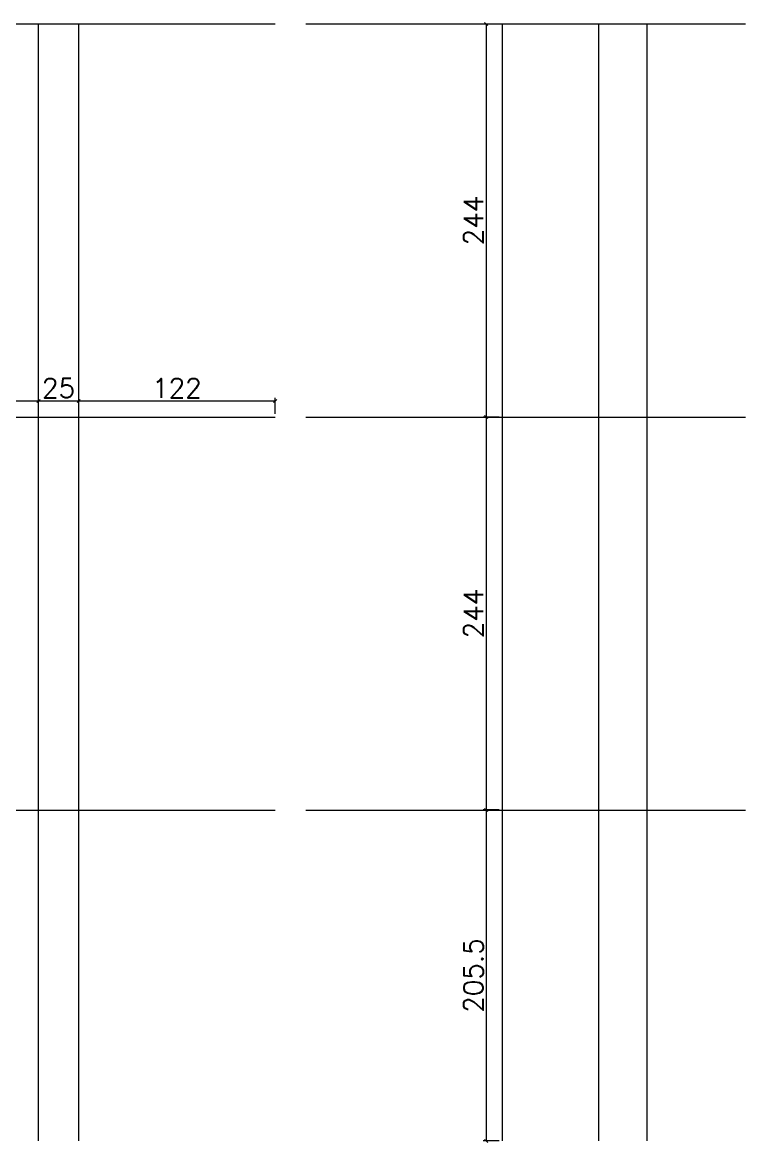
# Model space of a CAD drawing. Extents: x -40810 to 33675, y -2018 to 21213.
# Drawn here: x 14303 to 14752, y 15186 to 15882 of the extents above; entities that cross this region are included whole.
import ezdxf

# ---------------------------------------------------------------- set-up
doc = ezdxf.new("R2010")
doc.units = 0
doc.layers.get('0').update_dxf_attribs({"color": 1, "lineweight": 9})
doc.layers.add('P-NOTAS', color=7, linetype='Continuous')
doc.layers.add('Painéis', color=255, linetype='Continuous')
doc.styles.add('Romans', font='romans.shx', dxfattribs={"height": 12})
doc.dimstyles.new('cotas', dxfattribs={"dimtxt": 9, "dimasz": 2, "dimexe": 2, "dimexo": 2, "dimgap": 2, "dimtad": 1, "dimdec": 1, "dimzin": 12, "dimdsep": 46, "dimtxsty": 'Romans', "dimblk": 'OBLIQUE', "dimcen": 9, "dimclrd": 4, "dimclre": 4, "dimclrt": 240, "dimaunit": 1, "dimadec": 8, "dimazin": 3, "dimtfac": 1, "dimtdec": 1, "dimtix": 1, "dimtmove": 0, "dimatfit": 2, "dimldrblk": 'OBLIQUE', "dimfxl": 1, "dimtolj": 1, "dimtzin": 0, "dimlwd": -1, "dimlwe": -1, "dimarcsym": 0})

# ---------------------------------------------------------------- blocks, each defined once
blk = doc.blocks.new('_Oblique')
at = {"color": 0, "linetype": 'ByBlock', "lineweight": -2}
blk.add_line((-0.5, -0.5), (0.5, 0.5), dxfattribs=at)
blk = doc.blocks.new('*D3815')
at = {"layer": 'Defpoints', "color": 0, "linetype": 'Continuous', "ltscale": 30, "transparency": 16777216}
for p in [(14312.91, 15646.5), (14190.91, 15636.5), (14312.91, 15636.5)]:
    blk.add_point(p, dxfattribs=at)
at = {"layer": 'P-NOTAS', "color": 4, "linetype": 'Continuous', "ltscale": 30, "transparency": 16777216}
for p, q in [((14190.91, 15638.5), (14190.91, 15648.5)), ((14190.91, 15646.5), (14312.91, 15646.5)), ((14312.91, 15638.5), (14312.91, 15648.5))]:
    blk.add_line(p, q, dxfattribs=at)
at = {"layer": 'P-NOTAS', "color": 4, "linetype": 'Continuous', "ltscale": 30, "transparency": 16777216, "xscale": 2, "yscale": 2, "zscale": 2, "rotation": 180}
blk.add_blockref('_Oblique', (14190.91, 15646.5), dxfattribs=at)
at = {"layer": 'P-NOTAS', "color": 4, "linetype": 'Continuous', "ltscale": 30, "transparency": 16777216, "xscale": 2, "yscale": 2, "zscale": 2}
blk.add_blockref('_Oblique', (14312.91, 15646.5), dxfattribs=at)
at = {"layer": 'P-NOTAS', "color": 240, "linetype": 'Continuous', "ltscale": 30, "transparency": 16777216, "insert": (14251.91, 15654.5), "char_height": 12, "attachment_point": 5, "style": 'Romans'}
blk.add_mtext('\\A1;122', dxfattribs=at)
blk = doc.blocks.new('*D3816')
at = {"layer": 'Defpoints', "color": 0, "linetype": 'Continuous', "ltscale": 30, "transparency": 16777216}
for p in [(14337.91, 15646.5), (14312.91, 15636.5), (14337.91, 15636.5)]:
    blk.add_point(p, dxfattribs=at)
at = {"layer": 'P-NOTAS', "color": 4, "linetype": 'Continuous', "ltscale": 30, "transparency": 16777216}
for p, q in [((14312.91, 15638.5), (14312.91, 15648.5)), ((14312.91, 15646.5), (14337.91, 15646.5)), ((14337.91, 15638.5), (14337.91, 15648.5))]:
    blk.add_line(p, q, dxfattribs=at)
at = {"layer": 'P-NOTAS', "color": 4, "linetype": 'Continuous', "ltscale": 30, "transparency": 16777216, "xscale": 2, "yscale": 2, "zscale": 2, "rotation": 180}
blk.add_blockref('_Oblique', (14312.91, 15646.5), dxfattribs=at)
at = {"layer": 'P-NOTAS', "color": 4, "linetype": 'Continuous', "ltscale": 30, "transparency": 16777216, "xscale": 2, "yscale": 2, "zscale": 2}
blk.add_blockref('_Oblique', (14337.91, 15646.5), dxfattribs=at)
at = {"layer": 'P-NOTAS', "color": 240, "linetype": 'Continuous', "ltscale": 30, "transparency": 16777216, "insert": (14325.41, 15654.5), "char_height": 12, "attachment_point": 5, "style": 'Romans'}
blk.add_mtext('\\A1;25', dxfattribs=at)
blk = doc.blocks.new('*D3817')
at = {"layer": 'Defpoints', "color": 0, "linetype": 'Continuous', "ltscale": 30, "transparency": 16777216}
for p in [(14459.91, 15646.5), (14337.91, 15636.5), (14459.91, 15636.5)]:
    blk.add_point(p, dxfattribs=at)
at = {"layer": 'P-NOTAS', "color": 4, "linetype": 'Continuous', "ltscale": 30, "transparency": 16777216}
for p, q in [((14337.91, 15638.5), (14337.91, 15648.5)), ((14337.91, 15646.5), (14459.91, 15646.5)), ((14459.91, 15638.5), (14459.91, 15648.5))]:
    blk.add_line(p, q, dxfattribs=at)
at = {"layer": 'P-NOTAS', "color": 4, "linetype": 'Continuous', "ltscale": 30, "transparency": 16777216, "xscale": 2, "yscale": 2, "zscale": 2, "rotation": 180}
blk.add_blockref('_Oblique', (14337.91, 15646.5), dxfattribs=at)
at = {"layer": 'P-NOTAS', "color": 4, "linetype": 'Continuous', "ltscale": 30, "transparency": 16777216, "xscale": 2, "yscale": 2, "zscale": 2}
blk.add_blockref('_Oblique', (14459.91, 15646.5), dxfattribs=at)
at = {"layer": 'P-NOTAS', "color": 240, "linetype": 'Continuous', "ltscale": 30, "transparency": 16777216, "insert": (14398.91, 15654.5), "char_height": 12, "attachment_point": 5, "style": 'Romans'}
blk.add_mtext('\\A1;122', dxfattribs=at)
blk = doc.blocks.new('*D3821')
at = {"layer": 'Defpoints', "color": 0, "linetype": 'Continuous', "ltscale": 30, "transparency": 16777216}
for p in [(14600.93, 15880.53), (14590.93, 15636.53), (14600.93, 15636.53)]:
    blk.add_point(p, dxfattribs=at)
at = {"layer": 'P-NOTAS', "color": 4, "linetype": 'Continuous', "ltscale": 30, "transparency": 16777216}
for p, q in [((14598.93, 15880.53), (14588.93, 15880.53)), ((14590.93, 15880.53), (14590.93, 15636.53)), ((14598.93, 15636.53), (14588.93, 15636.53))]:
    blk.add_line(p, q, dxfattribs=at)
at = {"layer": 'P-NOTAS', "color": 4, "linetype": 'Continuous', "ltscale": 30, "transparency": 16777216, "xscale": 2, "yscale": 2, "zscale": 2}
for p, rotation in [((14590.93, 15880.53), 90), ((14590.93, 15636.53), 270)]:
    blk.add_blockref('_Oblique', p, dxfattribs=dict(at, rotation=rotation))
at = {"layer": 'P-NOTAS', "color": 240, "linetype": 'Continuous', "ltscale": 30, "transparency": 16777216, "insert": (14582.93, 15758.53), "char_height": 12, "attachment_point": 5, "rotation": 90, "style": 'Romans'}
blk.add_mtext('\\A1;244', dxfattribs=at)
blk = doc.blocks.new('*D3822')
at = {"layer": 'Defpoints', "color": 0, "linetype": 'Continuous', "ltscale": 30, "transparency": 16777216}
for p in [(14600.93, 15636.53), (14590.93, 15392.53), (14600.93, 15392.53)]:
    blk.add_point(p, dxfattribs=at)
at = {"layer": 'P-NOTAS', "color": 4, "linetype": 'Continuous', "ltscale": 30, "transparency": 16777216}
for p, q in [((14598.93, 15636.53), (14588.93, 15636.53)), ((14590.93, 15636.53), (14590.93, 15392.53)), ((14598.93, 15392.53), (14588.93, 15392.53))]:
    blk.add_line(p, q, dxfattribs=at)
at = {"layer": 'P-NOTAS', "color": 4, "linetype": 'Continuous', "ltscale": 30, "transparency": 16777216, "xscale": 2, "yscale": 2, "zscale": 2}
for p, rotation in [((14590.93, 15636.53), 90), ((14590.93, 15392.53), 270)]:
    blk.add_blockref('_Oblique', p, dxfattribs=dict(at, rotation=rotation))
at = {"layer": 'P-NOTAS', "color": 240, "linetype": 'Continuous', "ltscale": 30, "transparency": 16777216, "insert": (14582.93, 15514.53), "char_height": 12, "attachment_point": 5, "rotation": 90, "style": 'Romans'}
blk.add_mtext('\\A1;244', dxfattribs=at)
blk = doc.blocks.new('*D3823')
at = {"layer": 'Defpoints', "color": 0, "linetype": 'Continuous', "ltscale": 30, "transparency": 16777216}
for p in [(14600.93, 15392.53), (14590.93, 15187.03), (14600.93, 15187.03)]:
    blk.add_point(p, dxfattribs=at)
at = {"layer": 'P-NOTAS', "color": 4, "linetype": 'Continuous', "ltscale": 30, "transparency": 16777216}
for p, q in [((14598.93, 15392.53), (14588.93, 15392.53)), ((14590.93, 15392.53), (14590.93, 15187.03)), ((14598.93, 15187.03), (14588.93, 15187.03))]:
    blk.add_line(p, q, dxfattribs=at)
at = {"layer": 'P-NOTAS', "color": 4, "linetype": 'Continuous', "ltscale": 30, "transparency": 16777216, "xscale": 2, "yscale": 2, "zscale": 2}
for p, rotation in [((14590.93, 15392.53), 90), ((14590.93, 15187.03), 270)]:
    blk.add_blockref('_Oblique', p, dxfattribs=dict(at, rotation=rotation))
at = {"layer": 'P-NOTAS', "color": 240, "linetype": 'Continuous', "ltscale": 30, "transparency": 16777216, "insert": (14582.93, 15289.78), "char_height": 12, "attachment_point": 5, "rotation": 90, "style": 'Romans'}
blk.add_mtext('\\A1;205.5', dxfattribs=at)
blk = doc.blocks.new('*D6353')
at = {"layer": 'Defpoints', "color": 0, "ltscale": 30, "transparency": 16777216}
for p in [(14312.91, 15646.5), (14190.91, 15636.5), (14312.91, 15636.5)]:
    blk.add_point(p, dxfattribs=at)
at = {"layer": 'P-NOTAS', "color": 4, "ltscale": 30, "transparency": 16777216}
for p, q in [((14190.91, 15638.5), (14190.91, 15648.5)), ((14190.91, 15646.5), (14312.91, 15646.5)), ((14312.91, 15638.5), (14312.91, 15648.5))]:
    blk.add_line(p, q, dxfattribs=at)
at = {"layer": 'P-NOTAS', "color": 4, "ltscale": 30, "transparency": 16777216, "xscale": 2, "yscale": 2, "zscale": 2, "rotation": 180}
blk.add_blockref('_Oblique', (14190.91, 15646.5), dxfattribs=at)
at = {"layer": 'P-NOTAS', "color": 4, "ltscale": 30, "transparency": 16777216, "xscale": 2, "yscale": 2, "zscale": 2}
blk.add_blockref('_Oblique', (14312.91, 15646.5), dxfattribs=at)
at = {"layer": 'P-NOTAS', "color": 240, "ltscale": 30, "transparency": 16777216, "insert": (14251.91, 15654.5), "char_height": 12, "attachment_point": 5, "style": 'Romans'}
blk.add_mtext('\\A1;122', dxfattribs=at)
blk = doc.blocks.new('*D6354')
at = {"layer": 'Defpoints', "color": 0, "ltscale": 30, "transparency": 16777216}
for p in [(14337.91, 15646.5), (14312.91, 15636.5), (14337.91, 15636.5)]:
    blk.add_point(p, dxfattribs=at)
at = {"layer": 'P-NOTAS', "color": 4, "ltscale": 30, "transparency": 16777216}
for p, q in [((14312.91, 15638.5), (14312.91, 15648.5)), ((14312.91, 15646.5), (14337.91, 15646.5)), ((14337.91, 15638.5), (14337.91, 15648.5))]:
    blk.add_line(p, q, dxfattribs=at)
at = {"layer": 'P-NOTAS', "color": 4, "ltscale": 30, "transparency": 16777216, "xscale": 2, "yscale": 2, "zscale": 2, "rotation": 180}
blk.add_blockref('_Oblique', (14312.91, 15646.5), dxfattribs=at)
at = {"layer": 'P-NOTAS', "color": 4, "ltscale": 30, "transparency": 16777216, "xscale": 2, "yscale": 2, "zscale": 2}
blk.add_blockref('_Oblique', (14337.91, 15646.5), dxfattribs=at)
at = {"layer": 'P-NOTAS', "color": 240, "ltscale": 30, "transparency": 16777216, "insert": (14325.41, 15654.5), "char_height": 12, "attachment_point": 5, "style": 'Romans'}
blk.add_mtext('\\A1;25', dxfattribs=at)
blk = doc.blocks.new('*D6355')
at = {"layer": 'Defpoints', "color": 0, "ltscale": 30, "transparency": 16777216}
for p in [(14459.91, 15646.5), (14337.91, 15636.5), (14459.91, 15636.5)]:
    blk.add_point(p, dxfattribs=at)
at = {"layer": 'P-NOTAS', "color": 4, "ltscale": 30, "transparency": 16777216}
for p, q in [((14337.91, 15638.5), (14337.91, 15648.5)), ((14337.91, 15646.5), (14459.91, 15646.5)), ((14459.91, 15638.5), (14459.91, 15648.5))]:
    blk.add_line(p, q, dxfattribs=at)
at = {"layer": 'P-NOTAS', "color": 4, "ltscale": 30, "transparency": 16777216, "xscale": 2, "yscale": 2, "zscale": 2, "rotation": 180}
blk.add_blockref('_Oblique', (14337.91, 15646.5), dxfattribs=at)
at = {"layer": 'P-NOTAS', "color": 4, "ltscale": 30, "transparency": 16777216, "xscale": 2, "yscale": 2, "zscale": 2}
blk.add_blockref('_Oblique', (14459.91, 15646.5), dxfattribs=at)
at = {"layer": 'P-NOTAS', "color": 240, "ltscale": 30, "transparency": 16777216, "insert": (14398.91, 15654.5), "char_height": 12, "attachment_point": 5, "style": 'Romans'}
blk.add_mtext('\\A1;122', dxfattribs=at)
blk = doc.blocks.new('*D6359')
at = {"layer": 'Defpoints', "color": 0, "ltscale": 30, "transparency": 16777216}
for p in [(14600.93, 15880.53), (14590.93, 15636.53), (14600.93, 15636.53)]:
    blk.add_point(p, dxfattribs=at)
at = {"layer": 'P-NOTAS', "color": 4, "ltscale": 30, "transparency": 16777216}
for p, q in [((14598.93, 15880.53), (14588.93, 15880.53)), ((14590.93, 15880.53), (14590.93, 15636.53)), ((14598.93, 15636.53), (14588.93, 15636.53))]:
    blk.add_line(p, q, dxfattribs=at)
at = {"layer": 'P-NOTAS', "color": 4, "ltscale": 30, "transparency": 16777216, "xscale": 2, "yscale": 2, "zscale": 2}
for p, rotation in [((14590.93, 15880.53), 90), ((14590.93, 15636.53), 270)]:
    blk.add_blockref('_Oblique', p, dxfattribs=dict(at, rotation=rotation))
at = {"layer": 'P-NOTAS', "color": 240, "ltscale": 30, "transparency": 16777216, "insert": (14582.93, 15758.53), "char_height": 12, "attachment_point": 5, "rotation": 90, "style": 'Romans'}
blk.add_mtext('\\A1;244', dxfattribs=at)
blk = doc.blocks.new('*D6360')
at = {"layer": 'Defpoints', "color": 0, "ltscale": 30, "transparency": 16777216}
for p in [(14600.93, 15636.53), (14590.93, 15392.53), (14600.93, 15392.53)]:
    blk.add_point(p, dxfattribs=at)
at = {"layer": 'P-NOTAS', "color": 4, "ltscale": 30, "transparency": 16777216}
for p, q in [((14598.93, 15636.53), (14588.93, 15636.53)), ((14590.93, 15636.53), (14590.93, 15392.53)), ((14598.93, 15392.53), (14588.93, 15392.53))]:
    blk.add_line(p, q, dxfattribs=at)
at = {"layer": 'P-NOTAS', "color": 4, "ltscale": 30, "transparency": 16777216, "xscale": 2, "yscale": 2, "zscale": 2}
for p, rotation in [((14590.93, 15636.53), 90), ((14590.93, 15392.53), 270)]:
    blk.add_blockref('_Oblique', p, dxfattribs=dict(at, rotation=rotation))
at = {"layer": 'P-NOTAS', "color": 240, "ltscale": 30, "transparency": 16777216, "insert": (14582.93, 15514.53), "char_height": 12, "attachment_point": 5, "rotation": 90, "style": 'Romans'}
blk.add_mtext('\\A1;244', dxfattribs=at)
blk = doc.blocks.new('*D6361')
at = {"layer": 'Defpoints', "color": 0, "ltscale": 30, "transparency": 16777216}
for p in [(14600.93, 15392.53), (14590.93, 15187.03), (14600.93, 15187.03)]:
    blk.add_point(p, dxfattribs=at)
at = {"layer": 'P-NOTAS', "color": 4, "ltscale": 30, "transparency": 16777216}
for p, q in [((14598.93, 15392.53), (14588.93, 15392.53)), ((14590.93, 15392.53), (14590.93, 15187.03)), ((14598.93, 15187.03), (14588.93, 15187.03))]:
    blk.add_line(p, q, dxfattribs=at)
at = {"layer": 'P-NOTAS', "color": 4, "ltscale": 30, "transparency": 16777216, "xscale": 2, "yscale": 2, "zscale": 2}
for p, rotation in [((14590.93, 15392.53), 90), ((14590.93, 15187.03), 270)]:
    blk.add_blockref('_Oblique', p, dxfattribs=dict(at, rotation=rotation))
at = {"layer": 'P-NOTAS', "color": 240, "ltscale": 30, "transparency": 16777216, "insert": (14582.93, 15289.78), "char_height": 12, "attachment_point": 5, "rotation": 90, "style": 'Romans'}
blk.add_mtext('\\A1;205.5', dxfattribs=at)
blk = doc.blocks.new('*D6537')
at = {"layer": 'Defpoints', "color": 0, "ltscale": 30, "transparency": 16777216}
for p in [(14312.91, 15646.5), (14190.91, 15636.5), (14312.91, 15636.5)]:
    blk.add_point(p, dxfattribs=at)
at = {"layer": 'P-NOTAS', "color": 4, "ltscale": 30, "transparency": 16777216}
for p, q in [((14190.91, 15638.5), (14190.91, 15648.5)), ((14190.91, 15646.5), (14312.91, 15646.5)), ((14312.91, 15638.5), (14312.91, 15648.5))]:
    blk.add_line(p, q, dxfattribs=at)
at = {"layer": 'P-NOTAS', "color": 4, "ltscale": 30, "transparency": 16777216, "xscale": 2, "yscale": 2, "zscale": 2, "rotation": 180}
blk.add_blockref('_Oblique', (14190.91, 15646.5), dxfattribs=at)
at = {"layer": 'P-NOTAS', "color": 4, "ltscale": 30, "transparency": 16777216, "xscale": 2, "yscale": 2, "zscale": 2}
blk.add_blockref('_Oblique', (14312.91, 15646.5), dxfattribs=at)
at = {"layer": 'P-NOTAS', "color": 240, "ltscale": 30, "transparency": 16777216, "insert": (14251.91, 15654.5), "char_height": 12, "attachment_point": 5, "style": 'Romans'}
blk.add_mtext('\\A1;122', dxfattribs=at)
blk = doc.blocks.new('*D6538')
at = {"layer": 'Defpoints', "color": 0, "ltscale": 30, "transparency": 16777216}
for p in [(14337.91, 15646.5), (14312.91, 15636.5), (14337.91, 15636.5)]:
    blk.add_point(p, dxfattribs=at)
at = {"layer": 'P-NOTAS', "color": 4, "ltscale": 30, "transparency": 16777216}
for p, q in [((14312.91, 15638.5), (14312.91, 15648.5)), ((14312.91, 15646.5), (14337.91, 15646.5)), ((14337.91, 15638.5), (14337.91, 15648.5))]:
    blk.add_line(p, q, dxfattribs=at)
at = {"layer": 'P-NOTAS', "color": 4, "ltscale": 30, "transparency": 16777216, "xscale": 2, "yscale": 2, "zscale": 2, "rotation": 180}
blk.add_blockref('_Oblique', (14312.91, 15646.5), dxfattribs=at)
at = {"layer": 'P-NOTAS', "color": 4, "ltscale": 30, "transparency": 16777216, "xscale": 2, "yscale": 2, "zscale": 2}
blk.add_blockref('_Oblique', (14337.91, 15646.5), dxfattribs=at)
at = {"layer": 'P-NOTAS', "color": 240, "ltscale": 30, "transparency": 16777216, "insert": (14325.41, 15654.5), "char_height": 12, "attachment_point": 5, "style": 'Romans'}
blk.add_mtext('\\A1;25', dxfattribs=at)
blk = doc.blocks.new('*D6539')
at = {"layer": 'Defpoints', "color": 0, "ltscale": 30, "transparency": 16777216}
for p in [(14459.91, 15646.5), (14337.91, 15636.5), (14459.91, 15636.5)]:
    blk.add_point(p, dxfattribs=at)
at = {"layer": 'P-NOTAS', "color": 4, "ltscale": 30, "transparency": 16777216}
for p, q in [((14337.91, 15638.5), (14337.91, 15648.5)), ((14337.91, 15646.5), (14459.91, 15646.5)), ((14459.91, 15638.5), (14459.91, 15648.5))]:
    blk.add_line(p, q, dxfattribs=at)
at = {"layer": 'P-NOTAS', "color": 4, "ltscale": 30, "transparency": 16777216, "xscale": 2, "yscale": 2, "zscale": 2, "rotation": 180}
blk.add_blockref('_Oblique', (14337.91, 15646.5), dxfattribs=at)
at = {"layer": 'P-NOTAS', "color": 4, "ltscale": 30, "transparency": 16777216, "xscale": 2, "yscale": 2, "zscale": 2}
blk.add_blockref('_Oblique', (14459.91, 15646.5), dxfattribs=at)
at = {"layer": 'P-NOTAS', "color": 240, "ltscale": 30, "transparency": 16777216, "insert": (14398.91, 15654.5), "char_height": 12, "attachment_point": 5, "style": 'Romans'}
blk.add_mtext('\\A1;122', dxfattribs=at)
blk = doc.blocks.new('*D6543')
at = {"layer": 'Defpoints', "color": 0, "ltscale": 30, "transparency": 16777216}
for p in [(14600.93, 15880.53), (14590.93, 15636.53), (14600.93, 15636.53)]:
    blk.add_point(p, dxfattribs=at)
at = {"layer": 'P-NOTAS', "color": 4, "ltscale": 30, "transparency": 16777216}
for p, q in [((14598.93, 15880.53), (14588.93, 15880.53)), ((14590.93, 15880.53), (14590.93, 15636.53)), ((14598.93, 15636.53), (14588.93, 15636.53))]:
    blk.add_line(p, q, dxfattribs=at)
at = {"layer": 'P-NOTAS', "color": 4, "ltscale": 30, "transparency": 16777216, "xscale": 2, "yscale": 2, "zscale": 2}
for p, rotation in [((14590.93, 15880.53), 90), ((14590.93, 15636.53), 270)]:
    blk.add_blockref('_Oblique', p, dxfattribs=dict(at, rotation=rotation))
at = {"layer": 'P-NOTAS', "color": 240, "ltscale": 30, "transparency": 16777216, "insert": (14582.93, 15758.53), "char_height": 12, "attachment_point": 5, "rotation": 90, "style": 'Romans'}
blk.add_mtext('\\A1;244', dxfattribs=at)
blk = doc.blocks.new('*D6544')
at = {"layer": 'Defpoints', "color": 0, "ltscale": 30, "transparency": 16777216}
for p in [(14600.93, 15636.53), (14590.93, 15392.53), (14600.93, 15392.53)]:
    blk.add_point(p, dxfattribs=at)
at = {"layer": 'P-NOTAS', "color": 4, "ltscale": 30, "transparency": 16777216}
for p, q in [((14598.93, 15636.53), (14588.93, 15636.53)), ((14590.93, 15636.53), (14590.93, 15392.53)), ((14598.93, 15392.53), (14588.93, 15392.53))]:
    blk.add_line(p, q, dxfattribs=at)
at = {"layer": 'P-NOTAS', "color": 4, "ltscale": 30, "transparency": 16777216, "xscale": 2, "yscale": 2, "zscale": 2}
for p, rotation in [((14590.93, 15636.53), 90), ((14590.93, 15392.53), 270)]:
    blk.add_blockref('_Oblique', p, dxfattribs=dict(at, rotation=rotation))
at = {"layer": 'P-NOTAS', "color": 240, "ltscale": 30, "transparency": 16777216, "insert": (14582.93, 15514.53), "char_height": 12, "attachment_point": 5, "rotation": 90, "style": 'Romans'}
blk.add_mtext('\\A1;244', dxfattribs=at)
blk = doc.blocks.new('*D6545')
at = {"layer": 'Defpoints', "color": 0, "ltscale": 30, "transparency": 16777216}
for p in [(14600.93, 15392.53), (14590.93, 15187.03), (14600.93, 15187.03)]:
    blk.add_point(p, dxfattribs=at)
at = {"layer": 'P-NOTAS', "color": 4, "ltscale": 30, "transparency": 16777216}
for p, q in [((14598.93, 15392.53), (14588.93, 15392.53)), ((14590.93, 15392.53), (14590.93, 15187.03)), ((14598.93, 15187.03), (14588.93, 15187.03))]:
    blk.add_line(p, q, dxfattribs=at)
at = {"layer": 'P-NOTAS', "color": 4, "ltscale": 30, "transparency": 16777216, "xscale": 2, "yscale": 2, "zscale": 2}
for p, rotation in [((14590.93, 15392.53), 90), ((14590.93, 15187.03), 270)]:
    blk.add_blockref('_Oblique', p, dxfattribs=dict(at, rotation=rotation))
at = {"layer": 'P-NOTAS', "color": 240, "ltscale": 30, "transparency": 16777216, "insert": (14582.93, 15289.78), "char_height": 12, "attachment_point": 5, "rotation": 90, "style": 'Romans'}
blk.add_mtext('\\A1;205.5', dxfattribs=at)

msp = doc.modelspace()

# ---------------------------------------------------------------- linework, layer by layer
at = {"layer": 'Painéis', "linetype": 'Continuous', "ltscale": 30}
for points in [[(14459.913, 15880.529), (13859.913, 15880.529)], [(14312.913, 15187.029), (14312.913, 15880.529)], [(14337.913, 15187.029), (14337.913, 15880.529)], [(14584.413, 15880.529), (14478.913, 15880.529)], [(14634.413, 15880.529), (14584.413, 15880.529)], [(14600.913, 15187.029), (14600.913, 15880.529)], [(14751.913, 15880.529), (14634.413, 15880.529)], [(14660.913, 15187.029), (14660.913, 15880.529)], [(14690.913, 15187.029), (14690.913, 15880.529)], [(13859.913, 15636.529), (14459.913, 15636.529)], [(14478.913, 15636.529), (14751.913, 15636.529)], [(13859.913, 15392.529), (14459.913, 15392.529)], [(14478.913, 15392.529), (14751.913, 15392.529)]]:
    msp.add_lwpolyline(points, dxfattribs=at)
at = {"layer": 'Painéis', "ltscale": 30}
for points in [[(14459.913, 15880.529), (13859.913, 15880.529)], [(14459.913, 15880.529), (13859.913, 15880.529)], [(14312.913, 15187.029), (14312.913, 15880.529)], [(14312.913, 15187.029), (14312.913, 15880.529)], [(14337.913, 15187.029), (14337.913, 15880.529)], [(14337.913, 15187.029), (14337.913, 15880.529)], [(14584.413, 15880.529), (14478.913, 15880.529)], [(14584.413, 15880.529), (14478.913, 15880.529)], [(14634.413, 15880.529), (14584.413, 15880.529)], [(14634.413, 15880.529), (14584.413, 15880.529)], [(14600.913, 15187.029), (14600.913, 15880.529)], [(14600.913, 15187.029), (14600.913, 15880.529)], [(14751.913, 15880.529), (14634.413, 15880.529)], [(14751.913, 15880.529), (14634.413, 15880.529)], [(14660.913, 15187.029), (14660.913, 15880.529)], [(14660.913, 15187.029), (14660.913, 15880.529)], [(14690.913, 15187.029), (14690.913, 15880.529)], [(14690.913, 15187.029), (14690.913, 15880.529)], [(13859.913, 15636.529), (14459.913, 15636.529)], [(13859.913, 15636.529), (14459.913, 15636.529)], [(14478.913, 15636.529), (14751.913, 15636.529)], [(14478.913, 15636.529), (14751.913, 15636.529)], [(13859.913, 15392.529), (14459.913, 15392.529)], [(13859.913, 15392.529), (14459.913, 15392.529)], [(14478.913, 15392.529), (14751.913, 15392.529)], [(14478.913, 15392.529), (14751.913, 15392.529)]]:
    msp.add_lwpolyline(points, dxfattribs=at)

# ---------------------------------------------------------------- dimensions: what is measured, and where the dimension line sits
at = {"layer": 'P-NOTAS', "linetype": 'Continuous', "ltscale": 30}
for base, p1, p2, picture, middle in [((14590.929, 15636.529), (14600.929, 15880.529), (14600.929, 15636.529), '*D3821', (14582.929, 15758.529)), ((14590.929, 15392.529), (14600.929, 15636.529), (14600.929, 15392.529), '*D3822', (14582.929, 15514.529)), ((14590.929, 15187.029), (14600.929, 15392.529), (14600.929, 15187.029), '*D3823', (14582.929, 15289.779))]:
    dim = msp.add_linear_dim(base=base, p1=p1, p2=p2, angle=90, dimstyle='cotas', dxfattribs=at)
    dim.commit()
    dim.dimension.update_dxf_attribs({"geometry": picture, "text_midpoint": middle})
at = {"layer": 'P-NOTAS', "ltscale": 30}
for base, p1, p2, picture, middle in [((14590.929, 15636.529), (14600.929, 15880.529), (14600.929, 15636.529), '*D6359', (14582.929, 15758.529)), ((14590.929, 15636.529), (14600.929, 15880.529), (14600.929, 15636.529), '*D6543', (14582.929, 15758.529)), ((14590.929, 15392.529), (14600.929, 15636.529), (14600.929, 15392.529), '*D6360', (14582.929, 15514.529)), ((14590.929, 15392.529), (14600.929, 15636.529), (14600.929, 15392.529), '*D6544', (14582.929, 15514.529)), ((14590.929, 15187.029), (14600.929, 15392.529), (14600.929, 15187.029), '*D6361', (14582.929, 15289.779)), ((14590.929, 15187.029), (14600.929, 15392.529), (14600.929, 15187.029), '*D6545', (14582.929, 15289.779))]:
    dim = msp.add_linear_dim(base=base, p1=p1, p2=p2, angle=90, dimstyle='cotas', dxfattribs=at)
    dim.commit()
    dim.dimension.update_dxf_attribs({"geometry": picture, "text_midpoint": middle})
at = {"layer": 'P-NOTAS', "linetype": 'Continuous', "ltscale": 30}
for base, p1, p2, picture, middle in [((14312.913, 15646.503), (14190.913, 15636.503), (14312.913, 15636.503), '*D3815', (14251.913, 15654.503)), ((14337.913, 15646.503), (14312.913, 15636.503), (14337.913, 15636.503), '*D3816', (14325.413, 15654.503)), ((14459.913, 15646.503), (14337.913, 15636.503), (14459.913, 15636.503), '*D3817', (14398.913, 15654.503))]:
    dim = msp.add_linear_dim(base=base, p1=p1, p2=p2, dimstyle='cotas', dxfattribs=at)
    dim.commit()
    dim.dimension.update_dxf_attribs({"geometry": picture, "text_midpoint": middle})
at = {"layer": 'P-NOTAS', "ltscale": 30}
for base, p1, p2, picture, middle in [((14312.913, 15646.503), (14190.913, 15636.503), (14312.913, 15636.503), '*D6353', (14251.913, 15654.503)), ((14312.913, 15646.503), (14190.913, 15636.503), (14312.913, 15636.503), '*D6537', (14251.913, 15654.503)), ((14337.913, 15646.503), (14312.913, 15636.503), (14337.913, 15636.503), '*D6354', (14325.413, 15654.503)), ((14337.913, 15646.503), (14312.913, 15636.503), (14337.913, 15636.503), '*D6538', (14325.413, 15654.503)), ((14459.913, 15646.503), (14337.913, 15636.503), (14459.913, 15636.503), '*D6355', (14398.913, 15654.503)), ((14459.913, 15646.503), (14337.913, 15636.503), (14459.913, 15636.503), '*D6539', (14398.913, 15654.503))]:
    dim = msp.add_linear_dim(base=base, p1=p1, p2=p2, dimstyle='cotas', dxfattribs=at)
    dim.commit()
    dim.dimension.update_dxf_attribs({"geometry": picture, "text_midpoint": middle})

doc.saveas('drawing.dxf')
